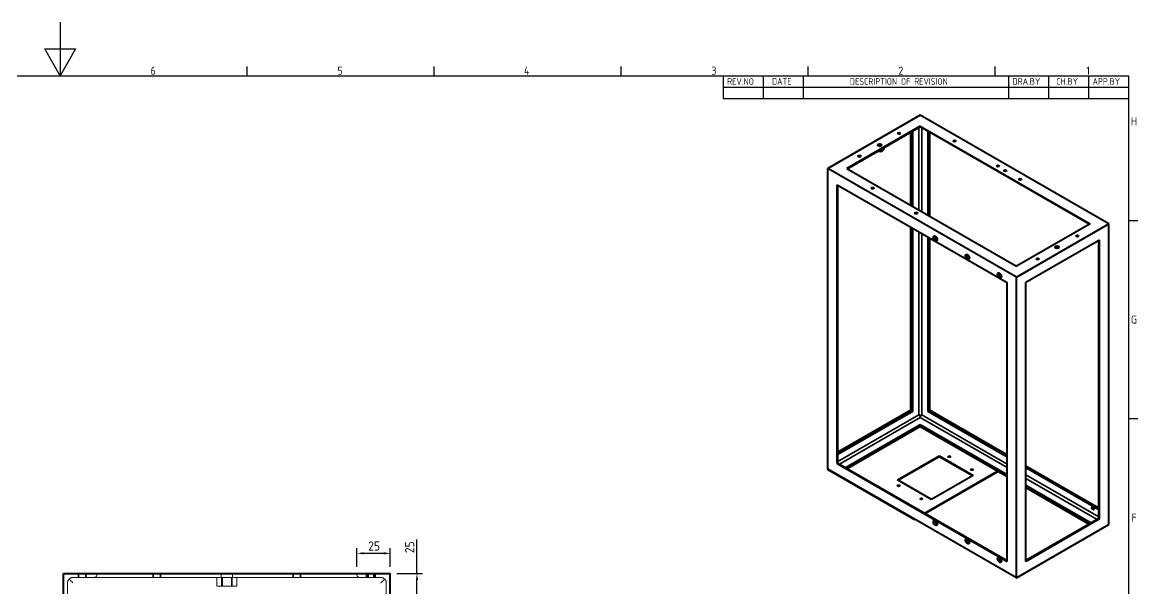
# Model space of a CAD drawing. Header units: millimetres. Extents: x 0 to 1682, y 0 to 1188.
# Drawn here: x 813 to 1649, y 763 to 1188 of the extents above; entities that cross this region are included whole.
import ezdxf

# ---------------------------------------------------------------- set-up
doc = ezdxf.new("R2010")
doc.units = ezdxf.units.MM
doc.header["$LTSCALE"] = 2
doc.linetypes.add('DASHED', pattern=[0.2067, 0.1654, -0.0413])
doc.layers.get('0').update_dxf_attribs({"color": 3, "lineweight": 25, "true_color": 0x00ff00})
for name, color, linetype, lineweight, true_color in [('가려진 것(ISO)', 2, 'DASHED', 18, 0xffff00), ('가시적인 것(ISO)', 3, 'Continuous', 40, 0x00ff00), ('가시적인 좁은 것(ISO)', 3, 'Continuous', 35, 0x00ff00), ('기호(ISO)', 5, 'Continuous', 25, 0x0000ff), ('치수(ISO)', 2, 'Continuous', 25, 0xffff00)]:
    doc.layers.add(name, color=color, linetype=linetype, lineweight=lineweight, true_color=true_color)
doc.layers.add('경계(ISO)', color=7, linetype='Continuous', lineweight=25)
doc.styles.add('ISO ProportionalPSTEK', font='isocp.shx')
doc.styles.add('문자 텍스트_PSTEK_POSCO', font='isocp.shx')
doc.styles.add('치수 텍스트_PSTEK_POSCO', font='isocp.shx')
doc.dimstyles.new('치수_PSTEK_POSCO', dxfattribs={"dimscale": 2, "dimtxt": 3.5, "dimasz": 2.5, "dimexe": 2, "dimexo": 2.5, "dimgap": 1, "dimtad": 1, "dimrnd": 1e-08, "dimdsep": 46, "dimtxsty": '치수 텍스트_PSTEK_POSCO', "dimcen": 0.09, "dimdle": 10, "dimclrd": 7, "dimclre": 7, "dimclrt": 2, "dimadec": 1, "dimazin": 2, "dimtfac": 1, "dimtmove": 0, "dimatfit": 3, "dimfxl": 1, "dimtolj": 1, "dimlwd": -1, "dimlwe": -1, "dimarcsym": 0})

# ---------------------------------------------------------------- blocks, each defined once
blk = doc.blocks.new('경계 Default Border')
at = {"layer": '경계(ISO)'}
for p, q in [((490.58, 574), (490.58, 577.4)), ((560.67, 574), (560.67, 577.4)), ((630.75, 574), (630.75, 577.4)), ((700.83, 574), (700.83, 577.4)), ((770.92, 574), (770.92, 577.4)), ((821, 519.75), (824.4, 519.75)), ((821, 445.5), (824.4, 445.5))]:
    blk.add_line(p, q, dxfattribs=at)
at = {"layer": '경계(ISO)', "flags": 128}
for points in [[(420.5, 594), (420.5, 574), (414.73, 584), (426.27, 584), (420.5, 574)], [(20, 20), (20, 574), (821, 574), (821, 20), (20, 20)]]:
    blk.add_lwpolyline(points, dxfattribs=at)
at = {"layer": '경계(ISO)', "color": 2, "true_color": 0xffff00, "char_height": 3, "attachment_point": 7, "style": '문자 텍스트_PSTEK_POSCO'}
for s, insert in [('6', (454.37, 574.37)), ('5', (524.46, 574.37)), ('4', (594.37, 574.4)), ('3', (664.62, 574.37)), ('2', (734.71, 574.37)), ('1', (805.13, 574.4)), ('H', (821.88, 555.37)), ('G', (821.88, 481.1)), ('F', (822.04, 406.87))]:
    blk.add_mtext(s, dxfattribs=dict(at, insert=insert))
blk = doc.blocks.new('리비전 내역')
at = {"layer": '기호(ISO)'}
for p, q in [((669, 574), (821, 574)), ((669, 574), (669, 569.72)), ((684, 574), (684, 569.72)), ((699, 574), (699, 569.72)), ((776, 574), (776, 569.72)), ((791, 574), (791, 569.72)), ((806, 574), (806, 569.72)), ((821, 574), (821, 569.72)), ((669, 569.72), (821, 569.72)), ((669, 569.72), (669, 565.44)), ((684, 569.72), (684, 565.44)), ((699, 569.72), (699, 565.44)), ((776, 569.72), (776, 565.44)), ((791, 569.72), (791, 565.44)), ((806, 569.72), (806, 565.44)), ((821, 569.72), (821, 565.44)), ((669, 565.44), (821, 565.44))]:
    blk.add_line(p, q, dxfattribs=at)
at = {"layer": '기호(ISO)', "color": 2, "true_color": 0xffff00, "char_height": 2.5, "attachment_point": 7, "style": 'ISO ProportionalPSTEK'}
for s, insert in [('REV.NO', (670.53, 570.58)), ('DATE', (687.31, 570.58)), ('DESCRIPTION OF REVISION', (716.51, 570.58)), ('DRA.BY', (777.48, 570.58)), ('CH.BY', (793.86, 570.58)), ('APP.BY', (807.48, 570.58))]:
    blk.add_mtext(s, dxfattribs=dict(at, insert=insert))
blk = doc.blocks.new('*D51')
at = {"layer": 'Defpoints', "color": 0, "transparency": 16777216}
for p in [(1063.52, 789.98), (1063.52, 774.88), (1088.52, 774.88)]:
    blk.add_point(p, dxfattribs=at)
at = {"layer": '치수(ISO)', "color": 7, "transparency": 16777216}
for p, q in [((1063.52, 779.88), (1063.52, 793.98)), ((1083.52, 789.98), (1068.52, 789.98)), ((1088.52, 779.88), (1088.52, 793.98))]:
    blk.add_line(p, q, dxfattribs=at)
for points in [[(1068.52, 790.82), (1068.52, 789.15), (1063.52, 789.98)], [(1083.52, 790.82), (1083.52, 789.15), (1088.52, 789.98)]]:
    blk.add_solid(points, dxfattribs=at)
at = {"layer": '치수(ISO)', "color": 2, "transparency": 16777216, "insert": (1071.93, 795.48), "char_height": 7, "attachment_point": 4, "style": '치수 텍스트_PSTEK_POSCO'}
blk.add_mtext('\\A1;25', dxfattribs=at)
blk = doc.blocks.new('*D52')
at = {"layer": 'Defpoints', "color": 0, "transparency": 16777216}
for p in [(1088.52, 774.88), (1088.52, 749.88), (1108.52, 749.88)]:
    blk.add_point(p, dxfattribs=at)
at = {"layer": '치수(ISO)', "color": 7, "transparency": 16777216}
for p, q in [((1108.52, 774.88), (1108.52, 800.26)), ((1093.52, 774.88), (1112.52, 774.88)), ((1108.52, 754.88), (1108.52, 769.88)), ((1093.52, 749.88), (1112.52, 749.88))]:
    blk.add_line(p, q, dxfattribs=at)
for points in [[(1107.69, 769.88), (1109.35, 769.88), (1108.52, 774.88)], [(1107.69, 754.88), (1109.35, 754.88), (1108.52, 749.88)]]:
    blk.add_solid(points, dxfattribs=at)
at = {"layer": '치수(ISO)', "color": 2, "transparency": 16777216, "insert": (1103.02, 790.09), "char_height": 7, "attachment_point": 4, "rotation": 90, "style": '치수 텍스트_PSTEK_POSCO'}
blk.add_mtext('\\A1;25', dxfattribs=at)

msp = doc.modelspace()

# ---------------------------------------------------------------- linework, layer by layer
at = {"layer": '가려진 것(ISO)'}
for p, q in [((850.5184, 767.8838), (847.69, 770.7123)), ((850.5184, 771.8838), (1081.5184, 771.8838)), ((854.5184, 774.8838), (854.5184, 771.8838)), ((855.0599, 771.8838), (855.0599, 774.8838)), ((859.9769, 771.8838), (859.9769, 774.8838)), ((860.5184, 771.8838), (860.5184, 774.8838)), ((868.5184, 774.8838), (868.5184, 773.8838)), ((910.5184, 774.8838), (910.5184, 771.8838)), ((911.0599, 771.8838), (911.0599, 774.8838)), ((915.9769, 771.8838), (915.9769, 774.8838)), ((916.5184, 771.8838), (916.5184, 774.8838)), ((958.5129, 771.8838), (958.5129, 765.3838)), ((961.7684, 771.8838), (961.7684, 774.8838)), ((962.0184, 771.8838), (962.0184, 765.3838)), ((962.2657, 771.8838), (962.2657, 765.3838)), ((962.6949, 765.3838), (962.6949, 771.8838)), ((969.3419, 765.3838), (969.3419, 771.8838)), ((969.7712, 771.8838), (969.7712, 765.3838)), ((970.0184, 765.3838), (970.0184, 771.8838)), ((970.2684, 771.8838), (970.2684, 774.8838)), ((973.524, 771.8838), (973.524, 765.3838)), ((1015.5184, 774.8838), (1015.5184, 771.8838)), ((1016.0599, 771.8838), (1016.0599, 774.8838)), ((1020.9769, 771.8838), (1020.9769, 774.8838)), ((1021.5184, 771.8838), (1021.5184, 774.8838)), ((1063.5184, 773.8838), (1063.5184, 774.8838)), ((1070.5184, 774.8838), (1070.5184, 771.8838)), ((1071.0599, 771.8838), (1071.0599, 774.8838)), ((1071.5184, 774.8838), (1071.5184, 771.8838)), ((1072.0599, 771.8838), (1072.0599, 774.8838)), ((1075.9769, 771.8838), (1075.9769, 774.8838)), ((1076.5184, 771.8838), (1076.5184, 774.8838)), ((1076.9769, 771.8838), (1076.9769, 774.8838)), ((1077.5184, 771.8838), (1077.5184, 774.8838)), ((1084.3469, 770.7123), (1081.5184, 767.8838)), ((846.5184, 767.8838), (846.5184, 92.8838)), ((962.2657, 765.3838), (958.5129, 765.3838)), ((969.7712, 765.3838), (962.2657, 765.3838)), ((973.524, 765.3838), (969.7712, 765.3838)), ((1085.5184, 767.8838), (1085.5184, 92.8838))]:
    msp.add_line(p, q, dxfattribs=at)
for centre, radius, start, end in [((850.5184, 767.8838), 4, 135, 180), ((850.5184, 767.8838), 4, 90, 135), ((866.5184, 773.8838), 2, 270, 0), ((1065.5184, 773.8838), 2, 180, 270), ((1081.5184, 767.8838), 4, 45, 90), ((1081.5184, 767.8838), 4, 0, 45)]:
    msp.add_arc(centre, radius, start, end, dxfattribs=at)
at = {"layer": '가시적인 것(ISO)'}
for p, q in [((1485.8095, 1118.3947), (1416.5131, 1078.4895)), ((1627.2309, 1036.9555), (1485.8095, 1118.3947)), ((1485.8095, 1110.2508), (1430.6552, 1078.4895)), ((1485.8095, 1109.6521), (1431.175, 1078.1902)), ((1479.5855, 1106.0401), (1458.3039, 1093.7849)), ((1478.7385, 1050.8002), (1478.7385, 1105.5524)), ((1485.8095, 1110.2508), (1485.8095, 1109.9237)), ((1485.8095, 1110.2508), (1613.0888, 1036.9555)), ((1485.8095, 1109.6521), (1485.8095, 1109.9237)), ((1612.569, 1036.6562), (1485.8095, 1109.6521)), ((1612.5448, 1036.6423), (1492.0336, 1106.0401)), ((1492.8806, 1042.6563), (1492.8806, 1105.5524)), ((1454.3456, 1091.5055), (1431.1991, 1078.1763)), ((1454.3076, 1091.5113), (1456.181, 1091.2223)), ((1456.181, 1092.5901), (1456.181, 1091.2223)), ((1456.181, 1091.2223), (1458.3039, 1092.4448)), ((1458.3039, 1093.8126), (1458.3039, 1092.4448)), ((1416.5131, 853.1735), (1416.5131, 1078.4895)), ((1557.9344, 997.0504), (1416.5131, 1078.4895)), ((1430.6552, 1078.4895), (1557.9344, 1005.1943)), ((1423.5841, 857.277), (1423.5841, 1066.2421)), ((1423.5841, 1066.2421), (1550.8634, 992.9468)), ((1424.1013, 857.5741), (1424.1013, 1065.9443)), ((1613.0888, 1036.9555), (1557.9344, 1005.1943)), ((1557.9344, 997.0504), (1627.2309, 1036.9555)), ((1627.2309, 811.6395), (1627.2309, 1036.9555)), ((1478.7385, 897.1822), (1478.7385, 1034.4808)), ((1492.8806, 897.1822), (1492.8806, 1026.3369)), ((1620.1598, 1024.7081), (1565.0055, 992.9468)), ((1619.6427, 816.0401), (1619.6427, 1024.4103)), ((1620.1598, 815.7431), (1620.1598, 1024.7081)), ((1557.9344, 771.7344), (1557.9344, 997.0504)), ((1550.8634, 783.9818), (1550.8634, 992.9468)), ((1565.0055, 783.9818), (1565.0055, 992.9468)), ((1478.7385, 897.1822), (1424.1013, 865.7187)), ((1478.7385, 897.1822), (1479.0213, 897.0193)), ((1492.8806, 897.1822), (1492.5978, 897.0193)), ((1492.8806, 897.1822), (1550.8634, 863.7922)), ((1485.8095, 893.084), (1485.8095, 891.7794)), ((1485.8095, 885.2618), (1485.8095, 886.5673)), ((1485.8095, 884.9348), (1431.1991, 853.4867)), ((1485.8095, 885.2618), (1485.8095, 884.9348)), ((1485.8095, 884.9348), (1550.8634, 847.4728)), ((1468.839, 845.0296), (1499.9517, 862.9462)), ((1499.9517, 862.2922), (1469.4069, 844.7026)), ((1499.9517, 862.9462), (1525.4075, 848.2872)), ((1499.9517, 862.9462), (1499.9517, 862.2922)), ((1524.8396, 847.9601), (1499.9517, 862.2922)), ((1557.9344, 771.7344), (1416.5131, 853.1735)), ((1416.5131, 853.1735), (1481.5669, 815.7115)), ((1416.5131, 853.1735), (1416.5131, 852.5195)), ((1423.867, 857.4399), (1423.5841, 857.277)), ((1423.5841, 857.277), (1550.8634, 783.9818)), ((1424.1013, 857.5741), (1550.8634, 784.5767)), ((1565.0055, 855.6482), (1619.6427, 824.1848)), ((1481.5669, 815.0575), (1416.5131, 852.5195)), ((1494.2948, 830.3705), (1468.839, 845.0296)), ((1489.1819, 820.0967), (1543.7923, 851.5447)), ((1544.3602, 851.2177), (1489.7498, 819.7697)), ((1525.4075, 848.2872), (1494.2948, 830.3705)), ((1565.0055, 839.3289), (1612.5448, 811.9528)), ((1481.5669, 815.7115), (1481.5669, 815.0575)), ((1482.1348, 815.3845), (1481.5669, 815.0575)), ((1557.9344, 771.7344), (1627.2309, 811.6395)), ((1619.6427, 816.0401), (1565.0055, 784.5767)), ((1620.1598, 815.7431), (1565.0055, 783.9818)), ((1619.877, 815.9059), (1620.1598, 815.7431)), ((843.5184, 85.8838), (843.5184, 774.8838)), ((843.5184, 774.8838), (1088.5184, 774.8838)), ((1088.5184, 85.8838), (1088.5184, 774.8838))]:
    msp.add_line(p, q, dxfattribs=at)
for centre, major_axis, ratio in [((1469.8855, 1104.7618), (0.9834, 0), 0.5758617), ((1455.4039, 1095.9989), (1.7, 0), 0.5758617), ((1511.5482, 1099.0122), (0.9834, 0), 0.5758617), ((1440.187, 1087.6595), (0.9834, 0), 0.5758617), ((1544.0751, 1080.2812), (0.9834, 0), 0.5758617), ((1549.4491, 1076.8607), (0.9834, 0), 0.5758617), ((1560.7629, 1070.3456), (0.9834, 0), 0.5758617), ((1450.1714, 1063.6676), (0.9834, 0), 0.5758617), ((1482.6983, 1044.9366), (0.9834, 0), 0.5758617), ((1497.1232, 1026.0193), (1.038, -1.8025), 0.57809312), ((1588.34, 1019.4461), (1.7, 0), 0.5758617), ((1603.557, 1027.7855), (0.9834, 0), 0.5758617), ((1521.1649, 1012.1747), (1.038, -1.8025), 0.57809312), ((1573.8585, 1010.6833), (0.9834, 0), 0.5758617), ((1545.2065, 998.33), (1.038, -1.8025), 0.57809312), ((1507.5884, 862.4576), (0.8268, 0), 0.5758617), ((1524.559, 852.6849), (0.8268, 0), 0.5758617), ((1469.6875, 840.6319), (0.8268, 0), 0.5758617), ((1486.6581, 830.8592), (0.8268, 0), 0.5758617), ((1615.2101, 823.6344), (0.5489, -0.9532), 0.57809312), ((1497.1232, 812.803), (1.038, -1.8025), 0.57809312), ((1521.1649, 798.9584), (1.038, -1.8025), 0.57809312), ((1545.2065, 785.1137), (1.038, -1.8025), 0.57809312)]:
    msp.add_ellipse(centre, major_axis=major_axis, ratio=ratio, dxfattribs=at)
for centre, major_axis, ratio, start_param, end_param in [((1469.8855, 1103.7807), (-0.9834, 0), 0.5758617, 4.18912939, 5.23564857), ((1479.587, 1106.9642), (0.5662, 0.9795), 0.57697849, 3.92602396, 4.17192419), ((1492.0321, 1106.9642), (0.5662, -0.9795), 0.57697849, 5.25285377, 5.498754), ((1455.4039, 1095.0179), (-1.7, 0), 0.5758617, 3.66642544, 5.75835252), ((1455.4039, 1095.0179), (1.3294, 0), 0.5758617, 0.40377839, 2.73781426), ((1511.5482, 1098.0311), (-0.9834, 0), 0.5758617, 4.18912939, 5.23564857), ((1440.187, 1086.6785), (-0.9834, 0), 0.5758617, 4.18912939, 5.23564857), ((1544.0751, 1079.3001), (-0.9834, 0), 0.5758617, 4.18912939, 5.23564857), ((1549.4491, 1075.8797), (-0.9834, 0), 0.5758617, 4.18912939, 5.23564857), ((1450.1714, 1062.6865), (-0.9834, 0), 0.5758617, 4.18912939, 5.23564857), ((1560.7629, 1069.3645), (-0.9834, 0), 0.5758617, 4.18912939, 5.23564857), ((1482.6983, 1043.9555), (-0.9834, 0), 0.5758617, 4.18912939, 5.23564857), ((1497.8162, 1026.4184), (-0.5489, 0.9532), 0.57809312, 5.8767778, 9.83118547), ((1497.9718, 1026.508), (-0.5489, 0.9532), 0.57809312, 0.14162162, 2.99997104), ((1603.557, 1026.8044), (-0.9834, 0), 0.5758617, 4.18912939, 5.23564857), ((1521.8578, 1012.5737), (-0.5489, 0.9532), 0.57809312, 5.8767778, 9.83118547), ((1522.0134, 1012.6633), (-0.5489, 0.9532), 0.57809312, 0.14162162, 2.99997104), ((1588.34, 1018.4651), (-1.7, 0), 0.5758617, 3.66642544, 5.75835252), ((1588.34, 1018.4651), (1.3294, 0), 0.5758617, 0.40377839, 2.73781426), ((1573.8585, 1009.7022), (-0.9834, 0), 0.5758617, 4.18912939, 5.23564857), ((1545.8995, 998.7291), (-0.5489, 0.9532), 0.57809312, 5.8767778, 9.83118547), ((1546.055, 998.8187), (-0.5489, 0.9532), 0.57809312, 0.14162162, 2.99997104), ((1479.587, 896.691), (0.8, -0.4625), 0.00167248, 0.78636505, 2.35716138), ((1492.0321, 896.691), (-0.8, -0.4625), 0.00167248, 3.92602393, 5.49682025), ((1485.8095, 893.0875), (-1.6, 0.925), 0.00167248, 0.78636502, 1.57176318), ((1485.8095, 893.0875), (1.6, 0.925), 0.00167248, 4.71142213, 5.49682029), ((1423.3013, 857.1116), (0.8, 0.4625), 0.00167248, 0.0009668, 0.78443127), ((1564.2984, 852.9525), (0.5489, -0.9532), 0.57809312, 0.35763221, 1.21703154), ((1615.3656, 823.724), (0.5489, -0.9532), 0.57809312, 3.28321427, 6.14156369), ((1616.0586, 824.1231), (1.038, -1.8025), 0.57809312, 4.20514511, 5.21963285), ((1497.8162, 813.2021), (-0.5489, 0.9532), 0.57809312, 5.8767778, 9.83118547), ((1497.9718, 813.2917), (-0.5489, 0.9532), 0.57809312, 0.14162162, 2.99997104), ((1620.4427, 815.5777), (-0.8, 0.4625), 0.00167248, 5.49875403, 6.28221851), ((1521.8578, 799.3574), (-0.5489, 0.9532), 0.57809312, 5.8767778, 9.83118547), ((1522.0134, 799.447), (-0.5489, 0.9532), 0.57809312, 0.14162162, 2.99997104), ((1545.8995, 785.5128), (-0.5489, 0.9532), 0.57809312, 5.8767778, 9.83118547), ((1546.055, 785.6024), (-0.5489, 0.9532), 0.57809312, 0.14162162, 2.99997104)]:
    msp.add_ellipse(centre, major_axis=major_axis, ratio=ratio, start_param=start_param, end_param=end_param, dxfattribs=at)
at = {"layer": '가시적인 좁은 것(ISO)'}
for p, q in [((1485.8095, 1109.9237), (1430.9391, 1078.326)), ((1479.0213, 1050.6373), (1479.0213, 1105.7152)), ((1480.1527, 1049.9858), (1480.1527, 1106.3945)), ((1484.6782, 1047.3797), (1484.6782, 1109.0006)), ((1485.8095, 1109.9237), (1612.8048, 1036.792)), ((1486.9409, 1109.0006), (1486.9409, 1046.0767)), ((1491.4664, 1043.4707), (1491.4664, 1106.3945)), ((1492.5978, 1042.8191), (1492.5978, 1105.7152)), ((1423.867, 857.4399), (1423.867, 1066.0792)), ((1479.0213, 897.0193), (1479.0213, 1034.3179)), ((1480.1527, 896.3653), (1480.1527, 1033.6664)), ((1484.6782, 893.739), (1484.6782, 1031.0604)), ((1486.9409, 1029.7573), (1486.9409, 893.739)), ((1491.4664, 896.3653), (1491.4664, 1027.1513)), ((1492.5978, 897.0193), (1492.5978, 1026.4998)), ((1619.877, 815.9059), (1619.877, 1024.5452)), ((1479.0213, 897.0193), (1424.1013, 865.393)), ((1480.1527, 896.3653), (1424.1013, 864.0874)), ((1491.4664, 896.3653), (1550.8634, 862.1608)), ((1492.5978, 897.0193), (1550.8634, 863.4664)), ((1424.1013, 858.8551), (1484.6782, 893.739)), ((1425.2561, 856.9091), (1485.8095, 891.7794)), ((1485.8095, 886.5673), (1429.7816, 854.303)), ((1485.8095, 891.7794), (1550.8634, 854.3174)), ((1485.8095, 886.5673), (1550.8634, 849.1053)), ((1486.9409, 893.739), (1550.8634, 856.9285)), ((1485.8095, 885.2618), (1430.9152, 853.6502)), ((1485.8095, 885.2618), (1550.8634, 847.7998)), ((1423.867, 857.4399), (1550.8634, 784.3075)), ((1565.0055, 855.3225), (1619.6427, 823.859)), ((1565.0055, 854.0169), (1619.6427, 822.5535)), ((1565.0055, 848.7846), (1619.6427, 817.3212)), ((1565.0055, 846.1735), (1618.4878, 815.3751)), ((1565.0055, 840.9614), (1613.9623, 812.769)), ((1565.0055, 839.6559), (1612.8288, 812.1163)), ((1619.877, 815.9059), (1565.0055, 784.3075))]:
    msp.add_line(p, q, dxfattribs=at)

# ---------------------------------------------------------------- block references
at = {"xscale": 2, "yscale": 2, "zscale": 2}
msp.add_blockref('경계 Default Border', (0, 0), dxfattribs=at)
at = {"layer": '기호(ISO)', "xscale": 2, "yscale": 2, "zscale": 2}
msp.add_blockref('리비전 내역', (0, 0), dxfattribs=at)

# ---------------------------------------------------------------- dimensions: what is measured, and where the dimension line sits
at = {"layer": '치수(ISO)', "color": 7}
dim = msp.add_linear_dim(base=(1063.5184, 789.9832), p1=(1088.5184, 774.8838), p2=(1063.5184, 774.8838), dimstyle='치수_PSTEK_POSCO', override={"dimdec": 2, "dimtp": 0, "dimtm": 0, "dimtdec": 2, "dimtofl": 0, "dimatfit": 1}, dxfattribs=at)
dim.commit()
dim.dimension.update_dxf_attribs({"geometry": '*D51', "text_midpoint": (1076.0184, 789.9832), "dimtype": 160})
dim = msp.add_linear_dim(base=(1108.5184, 749.8838), p1=(1088.5184, 774.8838), p2=(1088.5184, 749.8838), angle=270, dimstyle='치수_PSTEK_POSCO', override={"dimdec": 2, "dimtp": 0, "dimtm": 0, "dimtdec": 2, "dimtofl": 0, "dimatfit": 2}, dxfattribs=at)
dim.commit()
dim.dimension.update_dxf_attribs({"geometry": '*D52', "text_midpoint": (1108.5184, 794.1769), "dimtype": 160})

doc.saveas('drawing.dxf')
